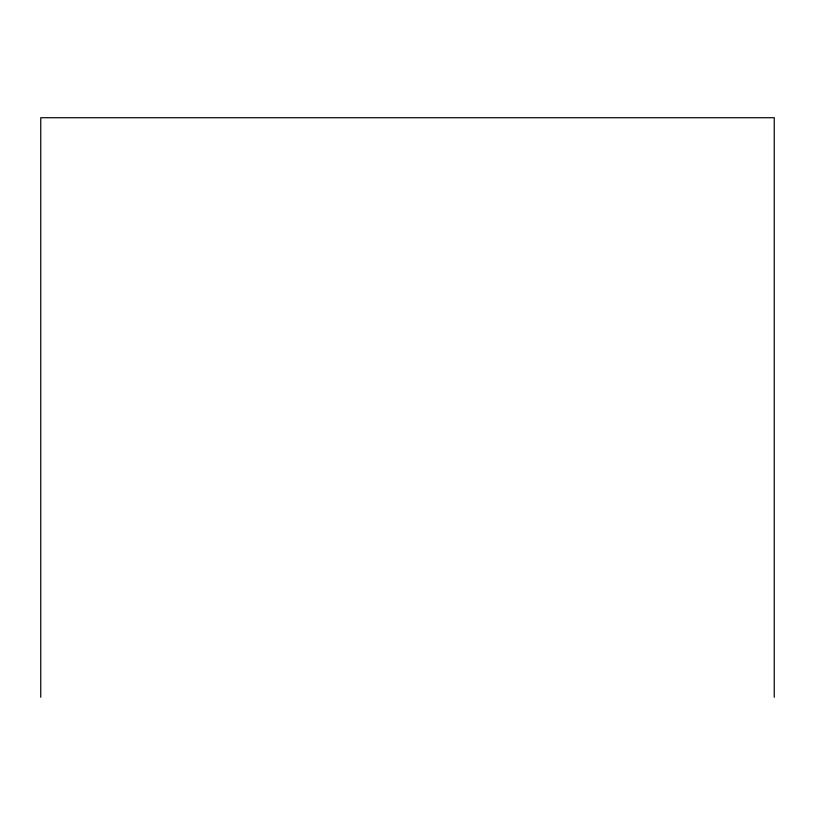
<?xml version="1.0" encoding="UTF-8"?>
<svg xmlns="http://www.w3.org/2000/svg" width="815" height="815" viewBox="0 0 815 815"><rect width="100%" height="100%" fill="white"/><g stroke="black" fill="none" stroke-linecap="round" stroke-linejoin="round"><path stroke-width="1.22" d="M774.25 697.273L774.25 117.727L40.75 117.727L40.75 697.273"/></g></svg>
